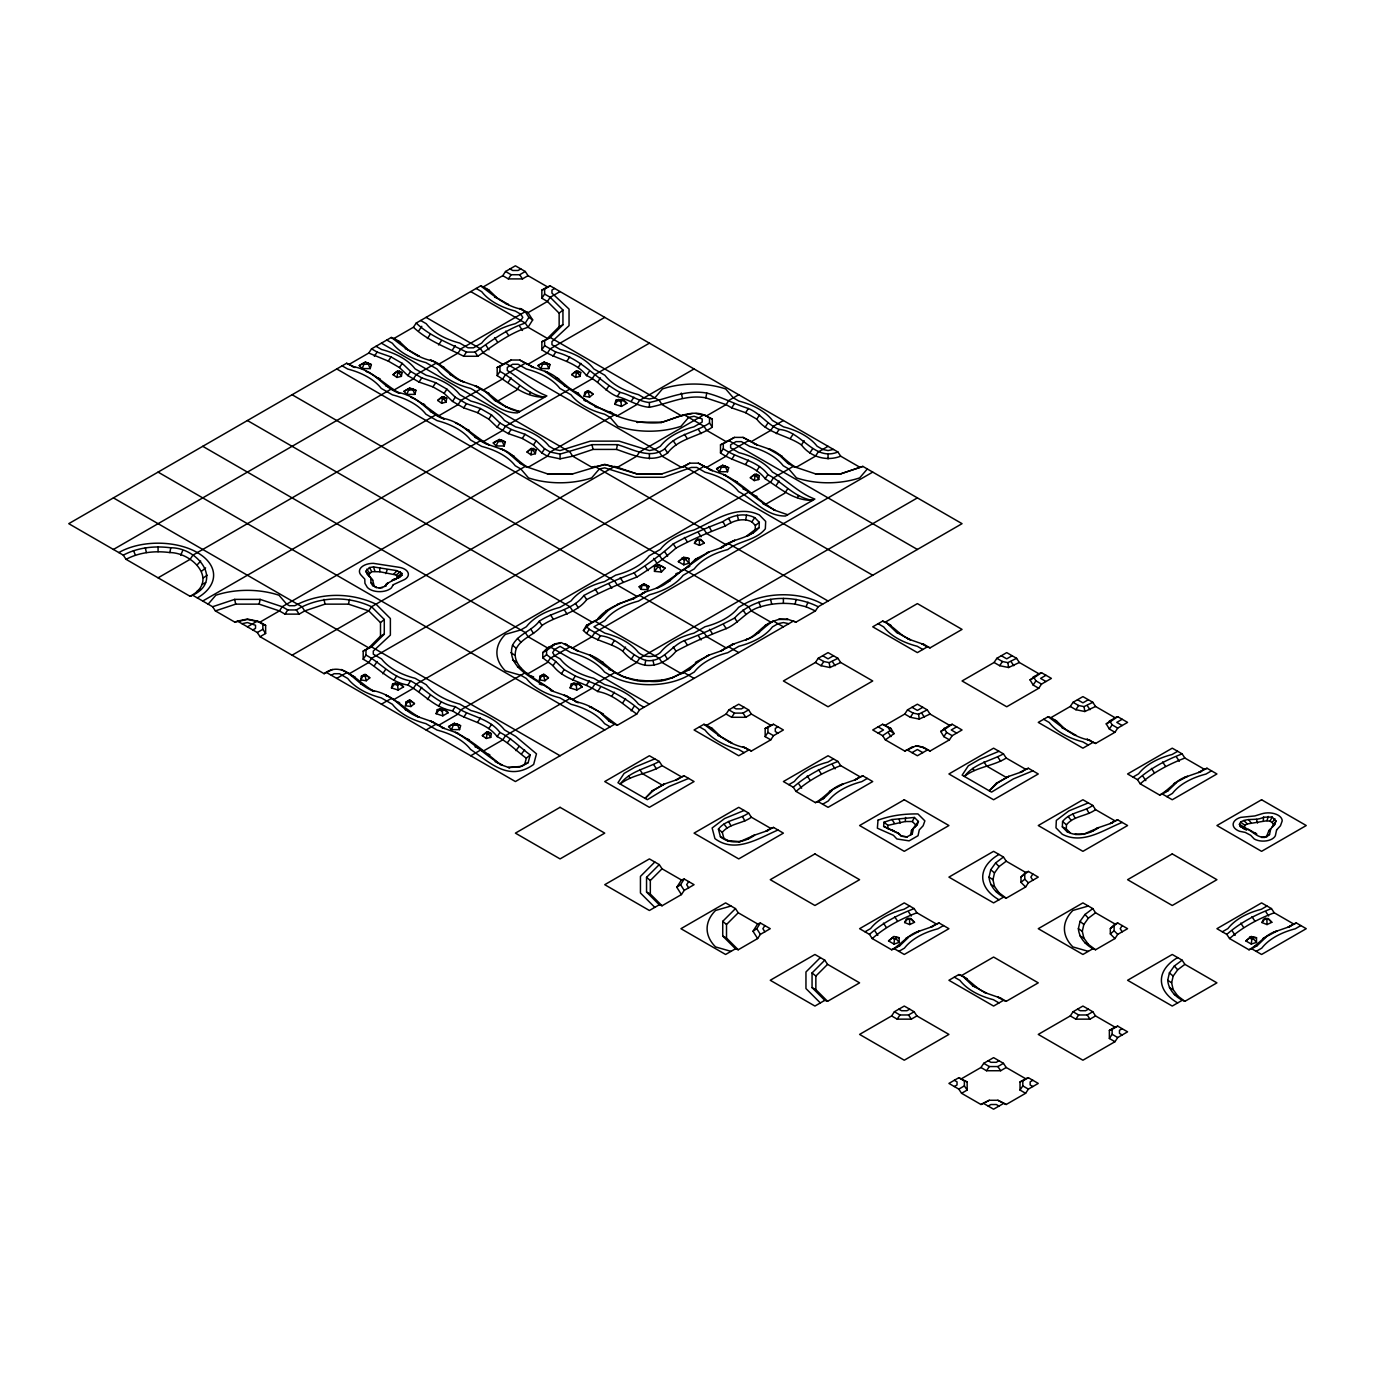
<?xml version="1.0" encoding="UTF-8"?>
<svg xmlns="http://www.w3.org/2000/svg" width="1375" height="1375" viewBox="0 0 1375 1375"><rect width="100%" height="100%" fill="white"/><g stroke="black" fill="none" stroke-linecap="round" stroke-linejoin="round"><path stroke-width="1.5" d="M366.97 574.08L369.652 576.898L368.655 574.716L371.697 571.673L379.844 571.759L396.275 575.025L397.598 577.861L401.895 575.3L401.895 573.392L397.048 570.677L373.519 566.93L369.514 567.548L365.698 571.364L372.711 580.164L374.172 586.042L376.492 587.52L372.608 585.527L370.975 582.725L370.769 578.17L372.711 580.164M748.928 535.373L746.487 536.164L755.184 529.581L755.373 525.456L751.85 521.864C743.033 517.378 733.013 520.764 725.347 525.989C708.486 532.452 691.883 539.43 676.019 548.075C663.816 558.852 650.684 568.391 636.9 577.053C619.712 583.602 602.903 590.975 586.695 599.638C575.592 614.281 556.308 615.57 542.025 625.436C534.961 634.923 521.933 637.656 516.33 648.416C508.784 669.745 541.148 680.298 553.197 691.402C538.725 680.247 505.209 668.955 512.531 645.253C518.306 633.978 531.798 631.039 539.258 621.259C553.541 611.394 572.825 610.105 583.928 595.461C600.136 586.798 616.945 579.425 634.133 572.877C647.917 564.214 661.048 554.658 673.252 543.898C689.253 535.236 705.925 528.103 722.906 521.623C732.136 515.23 744.305 512.411 754.737 517.636L759.309 522.311L759.069 527.691C749.083 539.292 731.964 538.295 720.5 547.972L734.989 540.22L732.566 541.011M1083.156 834.419L1098.745 827.595C1089.464 834.006 1077.398 837.358 1066.931 831.583L1062.342 826.891L1062.583 821.511C1070.128 811.886 1083.345 812.127 1092.798 805.458L1095.566 809.634L1114.953 820.823L1117.72 819.844L1127.586 825.533L1082.916 851.331L1038.263 825.533L1082.916 799.752L1092.798 805.458M1066.931 831.583L1069.802 832.494L1066.278 828.902L1066.467 824.794C1073.823 815.736 1086.645 816.32 1095.566 809.634M883.644 826.409L898.288 833.095L901.003 835.948L907.277 836.928L901.587 836.292L899.422 834.023L883.644 826.409L883.97 822.25L891.98 819.534L914.409 817.455L918.414 821.477L917.331 824.536L911.47 830.603L910.577 834.78L912.227 834.058L913.344 828.833M887.7 828.661L887.958 825.344L883.97 822.25M887.958 825.344L905.248 821.511L905.575 817.455M1240.267 826.53L1244.53 828.798L1244.805 825.275L1247.348 823.934L1263.195 821.339L1263.608 817.197L1272.133 817.059L1276 820.978L1274.711 824.553L1268.902 830.655L1266.444 836.705C1256.509 839.73 1251.147 827.716 1240.267 826.53L1239.408 824.312L1240.611 822.13C1247.52 817.489 1256.389 821.219 1263.608 817.197M683.77 564.816L684.32 559.986L685.816 559.505L688.995 563.166L683.77 564.816L678.339 561.688L683.736 557.288L688.995 558.508L688.995 563.166M893.956 944.058L894.523 939.211L896.019 938.73L899.181 942.408L893.956 944.058L888.542 940.93L893.939 936.513L899.181 937.733L899.181 942.408M1251.284 944.058L1251.852 939.211L1253.33 938.73L1256.509 942.408L1251.284 944.058L1245.87 940.93L1251.25 936.513L1256.509 937.733L1256.509 942.408M401.397 376.355L398.991 372.762L399.266 371.13L396.533 371.748L402.05 372.591L401.397 376.355L396.945 377.438L393.027 374.67L397.616 370.872M360.766 679.903L361.419 676.139L365.097 674.283L369.789 677.823L366.283 680.762L360.766 679.903L363.825 674.592M446.067 402.153L443.661 398.544L443.936 396.911L441.203 397.53L446.703 398.389L446.067 402.153L441.616 403.236L437.68 400.452L442.286 396.653M405.436 705.702L406.089 701.938L409.767 700.064L414.459 703.622L410.936 706.544L405.436 705.702L408.495 700.373M531.609 448.233L527.02 452.031L530.939 454.798L535.391 453.716L532.984 450.123L533.259 448.491L530.544 449.109M535.391 453.716L536.044 449.952L533.259 448.491M490.72 737.378L488.314 733.786L488.606 732.153L486.956 731.895L482.35 735.694L486.286 738.461L490.72 737.378L491.373 733.614L488.606 732.153M580.061 376.355L577.655 372.762L577.93 371.13L575.197 371.748L580.714 372.591L580.061 376.355L575.609 377.438L571.691 374.67L576.28 370.872M584.1 396.241L584.753 392.477L588.414 390.62L593.123 394.178L589.6 397.1L584.1 396.241L587.159 390.93M539.43 679.903L540.083 676.139L543.761 674.283L548.453 677.823L544.93 680.762L539.43 679.903L542.489 674.592M758.725 479.514L756.319 475.905L756.594 474.272L753.861 474.891L759.361 475.75L758.725 479.514L754.273 480.597L750.337 477.812L754.944 474.014M396.945 377.438L397.719 373.072L396.241 372.023L393.027 374.67M441.616 403.236L442.389 398.853L440.911 397.805L437.68 400.452M530.939 454.798L531.712 450.433L530.234 449.384L527.02 452.031M486.286 738.461L487.059 734.095L485.564 733.047L482.35 735.694M575.609 377.438L576.383 373.072L574.905 372.023L571.691 374.67M754.273 480.597L755.047 476.214L753.569 475.166L750.337 477.812M639.152 586.798L644.084 583.808L649.034 586.558L647.556 589.737L641.042 589.359L639.152 586.798L644.084 583.808M745.645 519.836L746.625 514.989M126.053 559.333C139.391 552.217 154.963 550.619 169.795 552.561L170.809 547.8C198.086 547.439 224.984 582.398 190.111 596.32L126.053 559.333L123.286 555.156L68.75 523.669L346.62 363.258L354.973 367.452L346.62 363.258M192.878 595.341L212.609 606.736L215.394 610.913L235.692 604.141L259.136 604.141L260.15 599.38L282.202 606.736L287.788 609.95L296.364 609.95C319 596.337 347.738 595.495 371.542 606.736L384.278 619.472L384.278 634.167L371.542 646.903L363.189 651.114L363.189 659.261C378.52 667.356 389.641 682.206 407.842 685.042C423.191 693.137 434.311 707.988 452.512 710.841C466.813 720.689 486.08 721.995 497.183 736.622C508.183 742.105 516.502 751.094 526.316 758.209L524.752 764.122L519.888 766.923L508.441 767.508L521.812 766.322L528.155 762.661L530.2 754.927C520.094 747.398 511.345 738.186 499.95 732.445C488.847 717.819 469.58 716.513 455.28 706.664C437.078 703.811 425.958 688.961 410.627 680.866C392.408 678.03 381.305 663.18 365.956 655.084L365.956 650.134M259.136 604.141L279.434 610.913L285.02 614.127L299.131 614.127L304.717 610.913L325.016 604.141L348.459 604.141L349.473 599.38M349.387 364.237L368.775 353.031L388.283 361.109L399.455 367.555L407.842 375.598L419.014 382.044L432.953 386.891L444.125 393.336L452.512 401.397L463.684 407.842L477.623 412.689L488.778 419.134L497.183 427.178L508.355 433.623L522.277 438.47L533.448 444.916L541.853 452.959L547.422 456.191L560.072 458.855L572.705 456.191L593.02 449.419L616.464 449.419L617.478 444.658C632.414 448.955 650.237 459.869 664.847 448.783C675.95 434.156 695.234 432.85 709.517 423.002L709.517 418.052C694.908 406.966 677.084 417.88 662.131 422.177L661.117 422.572C615.295 426.663 579.477 395.725 544.792 371.319C558.164 375.289 565.606 388.059 578.291 393.233C587.95 406.072 604.175 408.598 617.375 415.8L636.763 404.611L639.53 400.434L694.066 368.947M597.678 618.887C609.709 603.986 629.647 601.734 645.116 592.109L633.944 598.555L620.005 603.402L608.85 609.847L600.445 617.908L586.506 625.333L583.395 630.489C594.103 641.575 610.758 642.108 622.772 651.217C628.65 657.92 635.886 663.352 644.772 665.156L645.786 660.395C662.389 663.248 670.708 645.855 684.423 640.595C701.594 634.047 718.403 626.673 734.628 618.011C755.184 595.306 791.948 593.467 818.194 606.736L962.053 523.669L862.864 466.4L839.781 474.152L816.337 474.152L793.272 466.4L787.686 463.169L779.281 455.125L768.127 448.68C779.522 451.705 786.105 462.052 796.039 467.38L815.427 456.191L818.194 452.014L828.059 446.308M837.925 452.014L550.206 285.88L544.62 289.111L544.62 294.061L550.206 297.292L562.942 310.028L562.942 324.723L550.206 337.459L541.853 341.67L541.853 349.817C556.136 359.666 575.42 360.972 586.506 375.598C598.4 380.394 605.344 391.755 617.237 396.533C628.409 399.334 637.725 406.416 649.395 407.292C668.388 403.803 685.867 394.144 705.788 397.839L706.802 393.078C721.359 396.67 734.198 404.009 748.378 408.512C760.272 413.291 767.216 424.652 779.109 429.447C801.848 430.891 813.725 461.691 837.925 452.014L840.709 456.191L860.08 467.38L862.864 466.4M644.772 665.156C656.975 666.927 668.456 660.413 676.019 651.217C692.227 642.555 709.036 635.181 726.223 628.633C739.097 623.15 746.728 610.242 760.753 606.753C771.873 603.35 783.613 602.611 795.111 604.141L796.125 599.38M1264.158 837.461L1269.503 834.573L1270.741 828.85L1268.902 830.655M190.111 596.32C219.158 581.023 193.033 552.698 169.795 552.561M989.055 877.112L990.722 869.756L995.637 862.916L1003.458 857.02L1006.225 861.197L1025.612 872.403L1028.38 871.423L1038.263 877.112L1028.38 882.819L1025.612 886.995L1006.225 898.184C997.459 894.816 989.811 886.806 989.055 877.112L992.973 879.691L994.503 886.462L999.041 892.77L1006.225 898.184M992.973 879.691L994.503 872.919L999.041 866.611L1006.225 861.197M1078.378 928.692L1080.062 921.336L1084.978 914.478L1092.798 908.6L1095.566 912.777L1114.953 923.966L1117.72 922.986L1127.586 928.692L1117.72 934.381L1114.953 938.558L1095.566 949.764C1086.783 946.395 1079.134 938.386 1078.378 928.692L1082.297 931.27L1083.844 938.042L1088.364 944.35L1095.566 949.764M1082.297 931.27L1083.844 924.498L1088.364 918.191L1095.566 912.777M1167.719 980.272L1169.386 972.916L1174.302 966.058L1182.122 960.18L1184.889 964.356L1216.927 982.85L1184.889 1001.327C1176.106 997.975 1168.475 989.966 1167.719 980.272L1171.62 982.85L1173.167 989.605L1177.705 995.913L1184.889 1001.327M1171.62 982.85L1173.167 976.078L1177.705 969.77L1184.889 964.356M370.202 368.603L367.847 362.983L365.234 362.141L371.353 364.581L370.202 368.603L362.123 368.603L359.27 365.578L365.234 362.141M409.905 387.939L403.941 391.359L406.794 394.384L414.872 394.384L412.517 388.781L409.355 388.231M414.872 394.384L416.006 390.38L412.517 388.781M391.462 687.913L392.614 683.908L395.295 683.152L400.692 683.908L403.545 686.916L398.131 690.044L391.462 687.913L395.295 683.152M504.195 445.964L501.858 440.344L499.228 439.502L505.347 441.959L504.195 445.964L496.117 445.964L493.264 442.939L499.228 439.502M436.133 713.694L437.267 709.689L439.966 708.95L445.363 709.689L448.216 712.714L442.802 715.842L436.133 713.694L439.966 708.95M548.866 368.603L546.511 362.983L543.898 362.141L550.017 364.581L548.866 368.603L540.788 368.603L537.934 365.578L543.898 362.141M454.558 723.164L448.594 726.602L451.447 729.627L459.542 729.627L457.188 724.006L454.008 723.473L459.009 725.072M459.542 729.627L460.677 725.605L457.188 724.006M614.797 404.25L615.931 400.245L618.63 399.506L624.027 400.245L626.88 403.27L621.466 406.398L614.797 404.25L618.63 399.506M570.127 687.913L571.278 683.908L573.959 683.152L579.356 683.908L582.209 686.916L576.795 690.044L570.127 687.913L573.959 683.152M727.53 471.745L725.175 466.142L722.562 465.3L728.664 467.741L727.53 471.745L719.452 471.745L716.598 468.72L722.562 465.3M1263.195 821.339L1266.959 820.755L1268.3 816.475M911.47 830.603L918.414 821.477M1276 820.978L1272.081 827.217L1274.711 824.553M385.791 573.598L387.131 569.972M362.123 368.603L363.997 364.186L363.189 363.327L359.27 365.578M406.794 394.384L408.667 389.967L407.859 389.108L403.941 391.359M496.117 445.964L498.008 441.547L497.183 440.687L493.264 442.939M540.788 368.603L542.661 364.186L541.853 363.327L537.934 365.578M451.447 729.627L453.337 725.209L452.512 724.35L448.594 726.602M719.452 471.745L721.325 467.328L720.517 466.469L716.598 468.72M180.727 555.173L182.686 550.636M795.111 604.141L806.042 606.753L808.002 602.216M641.042 589.359L642.263 584.667M647.556 589.737L646.078 584.616M694.444 543.297L695.922 540.117L697.83 539.155L700.666 539.309L704.309 543.073L699.514 545.342L694.444 543.297L697.83 539.155M904.63 922.539L906.108 919.359L908.033 918.38L910.852 918.534L914.513 922.298L909.7 924.567L904.63 922.539L908.033 918.38M1261.958 922.539L1263.436 919.359L1265.344 918.38L1268.18 918.534L1271.823 922.298L1267.028 924.567L1261.958 922.539L1265.344 918.38M1266.959 820.755L1270.019 821.219L1272.133 817.059M905.248 821.511L912.312 821.511L914.409 817.455M386.478 583.911L384.983 586.42L387.991 582.862L386.478 583.911L401.895 575.3M583.395 630.489L589.273 624.353L600.445 617.908M413.428 327.25C427.866 340.897 446.308 347.256 463.684 356.262L477.795 356.262C493.934 345.211 509.111 333.42 528.052 327.25L532.675 319.945L528.052 312.658L519.698 308.447L525.267 311.678L528.894 317.367L525.267 323.073C506.327 329.244 491.167 341.034 475.028 352.086L466.452 352.086C449.075 343.08 430.633 336.72 416.195 323.073L413.428 327.25L394.041 338.439L391.273 337.459L371.542 348.855L368.775 353.031M681.433 894.575L676.792 887.27L681.433 879.983L684.2 879.003L694.066 884.692L684.2 890.398L681.433 894.575L662.045 905.764L659.278 904.784L646.542 892.048L646.542 877.336L659.278 864.6L662.045 868.794L681.433 879.983M676.792 887.27L680.573 884.692L684.2 879.003M688.669 881.581L686.675 884.692L688.669 887.82M757.625 938.558L753.002 931.27L757.625 923.966L760.392 922.986L770.258 928.692L760.392 934.381L757.625 938.558L738.237 949.764L735.47 948.784L722.734 936.048L722.734 921.336L735.47 908.6L738.237 912.777L757.625 923.966M753.002 931.27L756.783 928.692L760.392 922.986M764.861 925.564L762.884 928.692L764.861 931.803M1032.848 874.002L1030.872 877.112L1032.848 880.241M1122.189 925.564L1120.213 928.692L1122.189 931.803M374.344 356.262L377.128 352.086L391.05 356.933L402.222 363.378L410.627 371.422L421.781 377.867L435.72 382.714L446.892 389.159L455.28 397.203L466.452 403.666L480.391 408.512L491.545 414.958L499.95 423.002L511.122 429.447L525.044 434.294L536.216 440.739L544.62 448.783L550.206 452.014L560.072 454.094L592.006 444.658L617.478 444.658M388.283 361.109L391.05 356.933M419.014 330.481L421.781 326.305M399.455 367.555L402.222 363.378M427.419 338.525L430.186 334.348M407.842 375.598L410.627 371.422M438.573 344.97L441.341 340.794M419.014 382.044L421.781 377.867M452.512 349.817L455.28 345.641M416.195 323.073L480.614 285.88L483.381 286.859L502.769 275.67L505.536 271.494L515.402 265.805L525.267 271.494L528.052 275.67L547.422 286.859L550.206 285.88M432.953 386.891L435.72 382.714M285.02 614.127L287.788 609.95M502.769 275.67L508.355 278.902L511.122 274.725L519.698 274.725L525.267 271.494M463.684 356.262L466.452 352.086M444.125 393.336L446.892 389.159M452.512 401.397L455.28 397.203M463.684 407.842L466.452 403.666M470.731 291.586L525.267 323.073L528.052 327.25L547.422 338.439L559.144 326.717L559.144 313.191L547.422 301.469L541.853 298.238L544.62 294.061M499.95 371.422C515.298 379.517 526.419 394.367 544.62 397.203C525.302 397.495 512.153 385.189 497.183 375.598L499.95 371.422L499.95 366.472L511.122 360.027L519.698 360.027L533.62 367.452L519.698 360.027M477.623 412.689L480.391 408.512M508.355 382.044L511.122 377.867M488.778 419.134L491.545 414.958M541.853 349.817L544.62 345.641L544.62 340.691L550.206 337.459L659.278 400.434L662.045 404.611L681.433 415.8L692.261 413.514M519.509 385.911L516.742 390.088L497.355 401.294L494.587 400.314L486.2 392.253L475.028 385.808C491.58 391.772 501.308 409.045 519.698 411.606L505.759 406.759L494.587 400.314M497.183 427.178L499.95 423.002M553.008 356.262L555.775 352.086C581.419 358.256 597.609 380.342 620.005 392.356C630.369 394.625 638.773 401.534 649.395 402.514C668.577 398.234 686.52 389.366 706.802 393.078M529.289 394.453L530.681 392.356M508.355 433.623L511.122 429.447M363.189 659.261L365.956 655.084M566.947 361.109L569.714 356.933M522.277 438.47L525.044 434.294M374.344 665.706L377.128 661.53M578.119 367.555L580.886 363.378M533.448 444.916L536.216 440.739M382.748 673.75L385.516 669.573M586.506 375.598L589.273 371.422M541.853 452.959L544.62 448.783M393.92 680.195L396.688 676.019M597.678 382.044L600.445 377.867M407.842 685.042L410.627 680.866M606.083 390.088L608.85 385.911M419.014 691.505L421.781 687.311M617.237 396.533L620.005 392.356M427.419 699.548L430.186 695.372M631.177 401.397L633.944 397.203M438.573 705.994L441.341 701.817M452.512 710.841L455.28 706.664M463.684 717.286L466.452 713.109M477.623 722.133L480.391 717.956M488.778 728.578L491.545 724.402M497.183 736.622L499.95 732.445M818.194 606.736L815.427 610.913L796.039 622.102L793.272 621.122L639.53 709.878L636.763 714.055C624.405 705.444 613.439 694.203 597.678 691.505C583.378 681.639 564.111 680.35 553.008 665.706L555.775 661.53L546.58 654.689L546.58 650.53L555.775 643.689L561.206 642.589L578.291 651.114L564.352 643.689L567.119 644.669M705.788 397.839L726.086 404.611L731.672 407.842L734.439 403.666M586.506 633.48L589.273 629.303L587.383 627.481M561.413 673.75L564.18 669.573L555.775 661.53M731.672 407.842L745.611 412.689L748.378 408.512M723.284 448.783C737.567 458.648 756.852 459.938 767.938 474.581C783.286 482.659 794.406 497.527 812.608 500.363C793.289 500.655 780.158 488.331 765.17 478.758C754.084 464.114 734.8 462.825 720.5 452.959L723.284 448.783L723.284 443.833L734.439 437.387L743.016 437.387L756.955 444.812L743.016 437.387M597.678 639.925L600.445 635.748C619.18 637.639 628.942 655.342 645.786 660.395M572.584 680.195L575.352 676.019C598.005 684.922 621.139 693.653 639.53 709.878M840.709 456.191C826.719 461.708 810.391 457.016 801.436 444.916C787.153 435.067 767.869 433.761 756.783 419.134L759.55 414.958M731.672 459.405L734.439 455.228M611.617 644.772L614.384 640.595M586.506 685.042L589.273 680.866M765.17 427.178L767.938 423.002M745.611 464.252L748.378 460.075M622.772 651.217L625.556 647.041M597.678 691.505L600.445 687.311M776.342 433.623L779.109 429.447M631.177 659.261L633.944 655.084M756.783 470.714L759.55 466.52M611.617 696.352L614.384 692.175M790.281 438.47L793.048 434.294M765.17 478.758L767.938 474.581M622.772 702.797L625.556 698.62M801.436 444.916L804.203 440.739M776.342 485.203L779.109 481.027M631.177 710.841L633.944 706.664M809.841 452.959L812.608 448.783M787.514 489.07L784.73 493.247L765.359 504.436C751.18 495.137 738.461 483.003 723.456 474.478C742.672 483.416 756.989 499.623 775.139 510.4L762.575 503.456M797.294 497.595L798.669 495.516M748.602 750.062L738.736 755.752L694.066 729.97L703.931 724.281L706.698 725.261L726.086 714.055L728.853 709.878L738.736 704.189L748.602 709.878L751.369 714.055L770.756 725.261L773.523 724.281L783.389 729.97L773.523 735.677L770.756 739.853L751.369 751.042L743.016 746.831L751.369 751.042M726.086 714.055L731.672 717.286L734.439 713.109L743.016 713.109L748.602 709.878M770.756 739.853L765.17 736.622L767.938 732.445L767.938 727.495L773.523 724.281M815.427 662.492L818.194 658.316L828.059 652.609L837.925 658.316L840.709 662.492L872.73 680.969L828.059 706.767L783.389 680.969L815.427 662.492L821.013 665.706L829.95 667.511L840.709 662.492M821.013 665.706L823.78 661.53L829.211 662.63L837.925 658.316M885.362 725.261L904.75 714.055L907.517 709.878L917.4 704.189L927.266 709.878L930.033 714.055L949.42 725.261L952.188 724.281L962.053 729.97L952.188 735.677L949.42 739.853L930.033 751.042L921.68 746.831L916.248 745.748L904.75 751.042L885.362 739.853L882.595 735.677L872.73 729.97L882.595 724.281L890.948 728.475L894.077 733.631L885.362 739.853M904.75 714.055L910.336 717.286L913.103 713.109L918.534 714.209L927.266 709.878M949.42 739.853L943.834 736.622L946.602 732.445L944.711 729.317L952.188 724.281M994.091 662.492L996.858 658.316L1006.723 652.609L1016.589 658.316L1019.356 662.492L1038.744 673.681L1041.511 672.702L1051.394 678.391L1041.511 684.097L1038.744 688.273L1006.723 706.767L962.053 680.969L994.091 662.492L999.659 665.706L1008.597 667.511L1019.356 662.492M999.659 665.706L1002.444 661.53L1007.858 662.63L1016.589 658.316M1038.744 688.273L1033.158 685.042L1035.942 680.866L1034.034 677.737L1041.511 672.702M1092.798 742.483L1082.916 748.172L1038.263 722.391L1048.128 716.684L1050.895 717.664L1070.283 706.475L1073.05 702.298L1082.916 696.609L1092.798 702.298L1095.566 706.475L1114.953 717.664L1117.72 716.684L1127.586 722.391L1117.72 728.097L1114.953 732.273L1095.566 743.462L1087.212 739.252L1095.566 743.462M1070.283 706.475L1075.869 709.706L1078.636 705.53L1084.067 706.612L1092.798 702.298M891.619 1015.936L894.386 1011.742L904.269 1006.053L914.134 1011.742L916.902 1015.936L948.922 1034.413L904.269 1060.211L859.598 1034.413L891.619 1015.936L897.205 1019.15L911.316 1019.15L916.902 1015.936M897.205 1019.15L899.972 1014.973L908.548 1014.973L914.134 1011.742M1114.953 732.273L1109.367 729.042L1112.134 724.866L1110.244 721.738L1117.72 716.684M961.572 1078.688L980.959 1067.498L983.727 1063.322L993.592 1057.633L1003.458 1063.322L1006.225 1067.498L1025.612 1078.688L1028.38 1077.708L1038.263 1083.414L1028.38 1089.12L1025.612 1093.297L1006.225 1104.486L997.872 1100.275L989.312 1100.275L980.959 1104.486L961.572 1093.297L958.805 1089.12L948.922 1083.414L958.805 1077.708L967.158 1081.919L967.158 1090.066L961.572 1093.297M980.959 1067.498L986.528 1070.73L989.312 1066.553L997.872 1066.553L1003.458 1063.322M1025.612 1093.297L1020.027 1090.066L1022.811 1085.889L1022.811 1080.939L1028.38 1077.708M1070.283 1015.936L1073.05 1011.742L1082.916 1006.053L1092.798 1011.742L1095.566 1015.936L1114.953 1027.125L1117.72 1026.145L1127.586 1031.834L1117.72 1037.541L1114.953 1041.717L1082.916 1060.211L1038.263 1034.413L1070.283 1015.936L1075.869 1019.15L1089.98 1019.15L1095.566 1015.936M1075.869 1019.15L1078.636 1014.973L1087.212 1014.973L1092.798 1011.742M1114.953 1041.717L1109.367 1038.486L1112.134 1034.309L1112.134 1029.359L1117.72 1026.145M751.85 521.864L754.737 517.636M1273.112 824.364L1272.253 822.508L1274.917 818.675M654.483 571.364L657.645 567.222L657.645 565.194L659.141 564.73L654.483 566.689L654.483 571.364L661.409 572.017L665.122 568.167L659.141 564.73M521.538 753.878L524.614 749.891M507.461 742.569L510.572 738.581M515.866 750.613L518.959 746.625M208.158 604.158L215.823 595.237A63.164 36.472 0 0 1 278.988 595.237L286.67 604.158L289.369 605.722L294.783 605.722C319.877 592.333 350.333 592.092 376.011 604.158L390.38 618.527L390.38 635.112L373.295 651.045L373.295 654.173L381.58 658.952A66.103 38.173 0 0 0 415.078 678.288L426.25 684.733A66.103 38.173 0 0 0 459.748 704.086L470.92 710.531A66.103 38.173 0 0 1 504.419 729.867L515.591 736.312L536.473 753.827L533.655 764.448C508.75 782.255 490.05 762.575 470.559 749.409A66.103 38.173 0 0 0 437.061 730.073L425.889 723.628A66.103 38.173 0 0 1 392.391 704.292L381.236 697.847A66.103 38.173 0 0 1 347.738 678.494L339.453 673.716L334.039 673.716L331.341 675.28M867.316 468.978L859.65 477.898A63.164 36.472 0 0 1 796.486 477.898L788.803 468.978L783.217 465.747A66.103 38.173 0 0 0 749.719 446.411L741.434 441.633L736.038 441.633L730.623 444.744L730.623 447.872L738.908 452.65A66.103 38.173 0 0 1 772.406 472.003C787.205 480.167 798.583 493.023 814.842 499.073L785.452 516.038C765.737 516.209 754.377 499.812 738.547 491.545A66.103 38.173 0 0 0 705.048 472.209L696.764 467.414L691.367 467.414L663.764 477.28L635.027 477.28L604.742 467.844L599.328 468.978L591.645 477.898A63.164 36.472 0 0 1 528.481 477.898L520.816 468.978L515.23 465.747A66.103 38.173 0 0 0 481.731 446.411L470.559 439.966A66.103 38.173 0 0 0 437.061 420.63L425.889 414.184A66.103 38.173 0 0 0 392.391 394.831L381.236 388.386A66.103 38.173 0 0 0 347.738 369.05L342.152 365.836M197.295 564.747L200.698 561.034M652.128 790.848L645.116 798.411L653.503 790.367L664.675 783.922L652.128 790.848L653.503 790.367M996.325 783.269L989.312 790.831L997.7 782.788L1008.872 776.342L996.325 783.269L997.7 782.788M393.731 574.166L397.048 570.677M657.645 567.222L659.725 567.428L661.186 565.916L665.122 568.167M678.339 561.688L683.736 557.288M888.542 940.93L893.939 936.513M1245.87 940.93L1251.25 936.513M384.278 634.167L380.497 636.161L368.775 647.883L363.189 651.114M553.008 665.706L542.798 657.852L542.798 652.523L547.422 647.883L555.775 643.689M654.809 862.022L640.441 876.408L640.441 892.994L654.809 907.362M662.045 905.764L650.323 894.042L650.323 880.516L662.045 868.794M738.237 949.764L726.516 938.042L726.516 924.498L738.237 912.777M820.342 957.602L805.956 971.97L805.956 988.556L820.342 1002.925M812.058 972.916L824.794 960.18L827.578 964.356L859.598 982.85L827.578 1001.327L824.794 1000.347L812.058 987.611L812.058 972.916L815.856 976.078L815.856 989.605L827.578 1001.327M815.856 976.078L827.578 964.356M1025.612 886.995L1020.989 882.372L1020.989 877.027L1025.612 872.403M1020.989 877.027L1028.38 871.423M1114.953 938.558L1110.33 933.934L1110.33 928.589L1114.953 923.966M1110.33 928.589L1117.72 922.986M914.65 827.166L917.331 824.536M616.464 449.419C632.586 454.712 651.853 464.372 667.631 452.959C678.717 438.333 698.002 437.027 712.284 427.178L712.284 419.031L703.931 414.82L639.53 452.014L636.763 456.191L617.375 467.38L604.742 464.716L592.092 467.38L572.705 456.191L569.938 452.014L381.408 343.166M689.786 566.328C677.084 571.519 669.642 584.272 656.27 588.242C674.644 576.812 691.109 563.355 709.345 551.839L695.406 559.264L687.002 567.308M626.759 677.841C611.789 674.145 603.934 659.467 589.462 654.981C607.389 667.545 625.591 683.014 649.395 681.33C673.819 683.959 690.13 665.294 709.345 654.981L695.406 662.406M672.048 677.841L689.786 669.47L698.173 661.427M773.523 621.122C763.589 626.45 757.023 636.797 745.611 639.822C756.748 636.127 762.455 624.577 773.523 621.122L783.389 626.828M659.278 761.458C646.061 768.677 629.836 771.186 620.194 784.025C632.483 774.383 649.017 773.798 662.045 765.634L681.433 776.823L684.2 775.844L694.066 781.55L649.395 807.331L604.742 781.55L649.395 755.752L659.278 761.458L662.045 765.634M793.272 787.239C806.455 775.723 821.58 767.748 837.925 761.458L840.709 765.634L860.08 776.823L862.864 775.844L872.73 781.55L828.059 807.331L818.194 801.642L815.427 802.622L796.039 791.416L793.272 787.239L783.389 781.55L828.059 755.752L837.925 761.458M796.039 791.416C809.222 779.9 824.347 771.925 840.709 765.634M882.595 735.677L890.072 730.623L888.181 727.495L882.595 724.281M815.427 802.622C825.361 797.294 831.927 786.947 843.339 783.922L829.4 791.347M818.194 801.642L823.78 798.411L832.167 790.367M943.834 736.622L940.723 731.466L949.42 725.261M1033.158 685.042L1030.047 679.886L1038.744 673.681M1003.458 753.878C990.258 761.097 974.033 763.606 964.373 776.445C976.68 766.786 993.214 766.219 1006.225 758.055L1025.612 769.244L1028.38 768.264L1038.263 773.97L993.592 799.752L948.922 773.97L993.592 748.172L1003.458 753.878L1006.225 758.055M869.464 934.381C882.664 922.866 897.789 914.891 914.134 908.6L916.902 912.777L936.289 923.966L939.056 922.986L948.922 928.692L904.269 954.473L894.386 948.784L891.619 949.764L872.231 938.558L869.464 934.381L859.598 928.692L904.269 902.894L914.134 908.6M872.231 938.558C885.431 927.042 900.556 919.067 916.902 912.777M1109.367 729.042L1106.239 723.886L1114.953 717.664M891.619 949.764C901.553 944.436 908.136 934.089 919.531 931.064L905.609 938.489M894.386 948.784L899.972 945.553L908.377 937.509M1137.452 779.659C1150.652 768.144 1165.777 760.152 1182.122 753.878L1184.889 758.055L1204.277 769.244L1207.044 768.264L1216.927 773.97L1172.256 799.752L1162.391 794.045L1159.606 795.042L1140.236 783.836L1137.452 779.659L1127.586 773.97L1172.256 748.172L1182.122 753.878M1140.236 783.836C1153.419 772.32 1168.544 764.328 1184.889 758.055M1159.606 795.042C1169.541 789.714 1176.123 779.367 1187.536 776.342L1173.597 783.767M1162.391 794.045L1167.959 790.831L1176.364 782.788M1226.792 934.381C1239.975 922.866 1255.1 914.891 1271.463 908.6L1274.23 912.777L1293.617 923.966L1296.384 922.986L1306.25 928.692L1261.58 954.473L1251.714 948.784L1248.947 949.764L1229.559 938.558L1226.792 934.381L1216.927 928.692L1261.58 902.894L1271.463 908.6M1229.559 938.558C1242.742 927.042 1257.867 919.067 1274.23 912.777M1248.947 949.764C1258.881 944.436 1265.447 934.089 1276.859 931.064L1262.92 938.489M1251.714 948.784L1257.3 945.553L1265.688 937.509M738.959 841.998L754.548 835.175C744.803 842.497 730.452 844.955 720.431 836.825L718.403 829.108C725.948 819.466 739.148 819.723 748.602 813.038L751.369 817.214L770.756 828.403L773.523 827.423L783.389 833.13L738.736 858.911L694.066 833.13L738.736 807.331L748.602 813.038M728.716 841.087L723.852 838.286L722.288 832.373C729.627 823.316 742.448 823.9 751.369 817.214M526.316 758.209L530.2 754.927M201.833 571.055L205.614 567.892M559.144 313.191L562.942 310.028M380.497 636.161L380.497 622.634L384.278 619.472M542.798 657.852L546.58 654.689M1020.989 882.372L1024.77 879.192L1024.77 875.033M1110.33 933.934L1114.111 930.772L1114.111 926.595M586.867 392.562L589.909 391.669L593.123 394.178M363.55 676.225L366.575 675.331M408.203 702.006L411.245 701.113M542.214 676.225L545.239 675.331L548.453 677.823M485.564 733.047L486.956 731.895M396.275 575.025L400.245 571.742M755.373 525.456L759.309 522.311M397.598 576.348L401.895 573.392M394.556 578.72L391.72 580.611L396.309 579.15M203.38 577.827L207.281 575.248M520.816 268.916L518.1 270.48L512.703 270.48L510.005 268.916M508.355 278.902L522.466 278.902L528.052 275.67M541.853 298.238L541.853 290.091L547.422 286.859M554.658 288.458L551.959 290.022L551.959 293.15L569.044 309.083L569.044 325.669L551.959 341.602L551.959 344.73L560.244 349.508A66.103 38.173 0 0 1 593.742 368.844L604.914 375.289A66.103 38.173 0 0 0 638.413 394.625L643.998 397.856L649.395 398.991L654.809 397.856L662.475 388.936A63.164 36.472 0 0 1 725.656 388.936L733.322 397.856L738.908 401.088A66.103 38.173 0 0 1 772.406 420.423L783.578 426.869A66.103 38.173 0 0 1 817.077 446.205L822.663 449.436L828.059 450.57L833.473 449.436M113.42 549.467L391.273 389.039L394.041 390.019L413.428 378.83L416.195 374.653L435.944 363.258L438.711 364.237L458.098 353.031L460.866 348.855L525.267 311.678L528.052 312.658L547.422 301.469L550.206 297.292L560.072 291.586M497.183 375.598L497.183 367.452L511.122 360.027M604.742 317.367L550.206 348.855L547.422 353.031L528.052 364.237L525.267 363.258L505.536 374.653L502.769 378.83L483.381 390.019L480.614 389.039L460.866 400.434L458.098 404.611L438.711 415.8L435.944 414.82L192.878 555.156L190.111 559.333L158.073 577.827M202.744 601.03L480.614 440.619L483.381 441.598L502.769 430.392L505.536 426.216L569.938 389.039L572.705 390.019L592.092 378.83L594.859 374.653L649.395 343.166M618.286 400.692L620.916 401.534L622.961 400.366L626.88 403.27M247.414 626.828L257.28 621.122L260.047 622.102L265.633 625.333L265.633 633.48L260.047 636.694L257.28 632.517L237.548 621.122L234.764 622.102L215.394 610.913M528.052 467.38C518.117 462.052 511.534 451.705 500.122 448.68C511.259 452.375 516.983 463.925 528.052 467.38L547.422 456.191L550.206 452.014L614.608 414.82L617.375 415.8M252.811 629.939L255.527 628.375L255.527 625.264L247.414 622.566L242 623.7M257.28 632.517L262.866 629.303L262.866 624.353L257.28 621.122L247.414 619.042L237.548 621.122M738.736 394.728L728.853 400.434L726.086 404.611L706.698 415.8L695.87 413.514M292.084 655.188L368.775 610.913L371.542 606.736L614.608 466.4L637.673 474.152L661.117 474.152L684.2 466.4L689.786 463.169L698.345 463.169L712.284 470.594L698.345 463.169M260.047 636.694L324.105 673.681C342.959 659.158 358.927 684.148 374.533 691.402C361.161 687.431 353.719 674.661 341.034 669.47M426.078 317.367L480.614 348.855L483.381 353.031L502.769 364.237L505.536 363.258L659.278 452.014L662.045 456.191L681.433 467.38L689.786 463.169M720.5 452.959L720.5 444.812L734.439 437.387M324.105 673.681L332.458 669.47M336.737 678.391L346.62 672.702L349.387 673.681L368.775 662.492L371.542 658.316L703.931 466.4L706.698 467.38L726.086 456.191L728.853 452.014L748.602 440.619L751.369 441.598L770.756 430.392L773.523 426.216L783.389 420.527M394.969 684.355L397.581 685.197L399.627 684.011L403.545 686.916M381.408 704.189L391.273 698.483L394.041 699.462L413.428 688.273L416.195 684.097L748.602 492.181L751.369 493.161L770.756 481.972L773.523 477.795L793.272 466.4L796.039 467.38M439.622 710.153L442.252 710.995L444.297 709.809L448.216 712.714M426.078 729.97L435.944 724.264L438.711 725.244L458.098 714.055L460.866 709.878L525.267 672.702L528.052 673.681L547.422 662.492L550.206 658.316L569.938 646.903L572.705 647.883L592.092 636.694L594.859 632.517L872.73 472.106M573.616 684.355L576.245 685.197L578.291 684.011L582.209 686.916M470.731 755.752L480.614 750.062L483.381 751.042L502.769 739.853L505.536 735.677L569.938 698.483L572.705 699.462L592.092 688.273L594.859 684.097L614.608 672.702L617.375 673.681L636.763 662.492L639.53 658.316L917.4 497.887M731.672 644.669L720.5 651.114L734.439 643.689L731.672 644.669L748.378 638.842M636.763 714.055L617.375 725.244L614.608 724.264L515.402 781.55L326.872 672.702M882.595 621.122L872.73 626.828L917.4 652.609L927.266 646.903L930.033 647.883L962.053 629.406L917.4 603.608L885.362 622.102L882.595 621.122C893.355 625.35 899.611 635.594 910.508 639.822L896.586 632.397L888.181 624.353M654.809 758.88L635.284 766.958L624.112 773.403L617.959 782.736L647.35 799.7L669.144 786.5L688.669 778.422M744.133 707.3L741.434 708.864L736.038 708.864L733.322 707.3M833.473 655.737L828.059 658.848L822.663 655.737M731.672 717.286L745.783 717.286L751.369 714.055M681.433 776.823L675.847 780.055L684.2 775.844M765.17 736.622L765.17 728.475L770.756 725.261M777.992 726.859L775.294 728.406L775.294 731.534L777.992 733.098M744.133 810.459L724.625 818.52L712.13 827.991L714.931 838.613C735.195 853.858 758.57 838.389 777.992 830.002M788.803 784.661L794.389 781.447A66.103 38.173 0 0 1 827.888 762.111L833.473 758.88M878.127 733.098L883.541 729.97L878.127 726.859M922.797 707.3L917.4 710.428L911.986 707.3M1012.12 655.737L1006.723 658.848L1001.327 655.737M910.336 717.286L919.273 719.091L930.033 714.055M770.756 828.403L766.064 831.119L773.523 827.423M860.08 776.823L854.511 780.055L862.864 775.844M904.75 751.042L913.103 746.831L910.336 747.811M822.663 804.22L828.248 800.989A66.103 38.173 0 0 1 861.747 781.653L867.316 778.422M911.986 752.641L917.4 749.512L922.797 752.641M956.656 726.859L951.242 729.97L956.656 733.098M1045.98 675.28L1040.583 678.391L1045.98 681.519M659.278 904.784L649.395 910.491L604.742 884.692L649.395 858.911L659.278 864.6M927.266 750.062L917.4 755.752L907.517 750.062M998.989 751.3L979.481 759.378L968.309 765.823L962.139 775.156L991.53 792.12L1013.341 778.92L1032.848 770.842M1088.33 699.72L1082.916 702.848L1077.519 699.72M1075.869 709.706L1084.806 711.511L1095.566 706.475M906.606 837.066L912.227 834.058M1025.612 769.244L1020.027 772.475L1028.38 768.264M1122.189 719.263L1116.775 722.391L1122.189 725.519M735.47 948.784L725.605 954.473L680.934 928.692L725.605 902.894L735.47 908.6M864.995 931.803L870.581 928.589A66.103 38.173 0 0 1 904.08 909.253L909.666 906.022M1088.33 802.88L1068.805 810.941L1056.327 820.411L1055.983 827.819L1062.291 834.264C1082.984 844.938 1103.42 829.898 1122.189 822.422M1133 777.081L1138.569 773.867A66.103 38.173 0 0 1 1172.067 754.514L1177.653 751.3M936.289 923.966L930.703 927.197L939.056 922.986M1114.953 820.823L1110.244 823.539L1117.72 819.844M1204.277 769.244L1198.691 772.475L1207.044 768.264M898.855 951.362L904.441 948.131A66.103 38.173 0 0 1 937.939 928.795L943.525 925.564M1166.842 796.641L1172.428 793.409A66.103 38.173 0 0 1 1205.927 774.073L1211.513 770.842M824.794 1000.347L814.928 1006.053L770.258 980.272L814.928 954.473L824.794 960.18M1003.458 897.205L993.592 902.894L948.922 877.112L993.592 851.331L1003.458 857.02M958.805 974.566L948.922 980.272L993.592 1006.053L1003.458 1000.347L1006.225 1001.327L1038.263 982.85L993.592 957.052L961.572 975.545L958.805 974.566C969.547 978.794 975.803 989.038 986.717 993.266L972.778 985.841L964.373 977.797M909.666 1009.164L906.967 1010.728L901.553 1010.728L898.855 1009.164M1092.798 948.784L1082.916 954.473L1038.263 928.692L1082.916 902.894L1092.798 908.6M954.336 1086.542L957.034 1084.978L957.034 1081.85L954.336 1080.286M998.989 1060.744L996.291 1062.308L990.894 1062.308L988.195 1060.744M1088.33 1009.164L1085.631 1010.728L1080.217 1010.728L1077.519 1009.164M1222.323 931.803L1227.909 928.589A66.103 38.173 0 0 1 1261.408 909.253L1266.994 906.022M958.805 1089.12L964.373 1085.889L964.373 1080.939L958.805 1077.708M986.528 1070.73L1000.656 1070.73L1006.225 1067.498M1020.027 1090.066L1020.027 1081.919L1025.612 1078.688M1109.367 1038.486L1109.367 1030.339L1114.953 1027.125M1293.617 923.966L1288.031 927.197L1296.384 922.986M980.959 1104.486L989.312 1100.275M988.195 1106.084L990.894 1104.52L996.291 1104.52L998.989 1106.084M1032.848 1080.286L1030.15 1081.85L1030.15 1084.978L1032.848 1086.542M1122.189 1028.723L1119.473 1030.27L1119.473 1033.398L1122.189 1034.962M1256.183 951.362L1261.769 948.131A66.103 38.173 0 0 1 1295.267 928.795L1300.853 925.564M1003.458 1103.506L993.592 1109.195L983.727 1103.506M1182.122 1000.347L1172.256 1006.053L1127.586 980.272L1172.256 954.473L1182.122 960.18M397.633 578.411L400.28 576.916M1030.047 679.886L1034.034 677.737M940.723 731.466L944.711 729.317M1106.239 723.886L1110.244 721.738M559.144 326.717L562.942 324.723M201.833 584.598L205.614 582.605M382.594 587.675L379.277 588.053L386.117 585.991M542.798 652.523L546.58 650.53M755.184 529.581L759.069 527.691M697.383 540.1L701.198 540.048L704.309 543.073M907.586 919.325L911.384 919.273L914.513 922.298M1264.914 919.325L1268.712 919.273L1271.823 922.298M654.483 566.689L657.645 565.194M123.286 555.156C137.775 547.422 154.705 545.686 170.809 547.8M524.752 764.122L528.155 762.661M197.295 590.906L200.698 589.445M1267.922 835.227L1269.503 834.573M571.794 474.152L572.808 473.756L547.336 473.756L571.794 474.152L604.742 464.32L637.673 474.152M661.117 474.152L662.131 473.756L636.659 473.756M779.78 619.042L778.766 619.438L788.03 619.438L779.78 619.042L770.756 622.102L751.369 610.913L748.602 606.736L684.2 569.542L681.433 570.522L662.045 559.333L659.278 555.156L336.737 368.947M661.117 680.453L674.008 677.205M750.406 533.895L753.483 532.744M916.248 745.748L924.447 747.811L930.033 751.042M541.853 290.091L544.62 289.111M541.853 341.67L544.62 340.691M497.183 367.452L499.95 366.472M592.092 467.38L594.859 466.4L703.931 529.375L706.698 533.552L726.086 544.741L728.853 543.761L828.059 601.03M720.5 444.812L723.284 443.833M681.433 467.38L684.2 466.4L872.73 575.248M695.406 559.264L698.173 558.284M675.847 573.753L678.614 572.773M667.442 581.797L670.209 580.817M617.237 604.381L620.005 603.402M631.177 599.534L633.944 598.555M606.083 610.827L608.85 609.847M586.506 625.333L589.273 624.353M765.17 625.333L767.938 624.353M756.783 633.377L759.55 632.397M687.002 670.45L689.786 669.47M765.17 728.475L767.938 727.495M1033.158 676.895L1035.942 675.916M943.834 728.475L946.602 727.495M821.013 799.391L823.78 798.411M1109.367 720.895L1112.134 719.916M1165.192 791.811L1167.959 790.831M897.205 946.533L899.972 945.553M1254.533 946.533L1257.3 945.553M1109.367 1030.339L1112.134 1029.359M1020.027 1081.919L1022.811 1080.939M706.578 552.819L723.284 546.992M642.348 593.089L659.055 587.263M706.578 655.961L723.284 650.134M678.614 779.075L661.908 784.902L642.52 773.713L639.753 769.536M840.572 784.902L857.278 779.075M752.125 835.966L768.487 830.328M1022.811 771.495L1006.105 777.322L986.717 766.133L983.95 761.956M1184.752 777.322L1201.458 771.495M1096.305 828.386L1112.684 822.748M916.764 932.044L933.47 926.217M1274.092 932.044L1290.798 926.217M661.117 422.572L684.2 414.82L703.931 426.216L706.698 430.392L726.086 441.598L728.853 440.619L917.4 549.467M212.609 606.736L234.678 599.38L260.15 599.38M839.781 474.152L860.08 467.38M746.436 839.248L748.911 838.441M1090.633 831.669L1093.108 830.861M731.002 906.022L715.567 910.456A63.164 36.472 0 0 0 715.567 946.928L731.002 951.362M1088.33 906.022L1072.878 910.456A63.164 36.472 0 0 0 1072.878 946.928L1088.33 951.362M397.719 373.072L398.991 372.762M442.389 398.853L443.661 398.544M576.383 373.072L577.655 372.762M584.753 392.477L587.709 391.755M531.712 450.433L532.984 450.123M755.047 476.214L756.319 475.905M361.419 676.139L365.87 675.056L369.789 677.823M406.089 701.938L409.045 701.216M540.083 676.139L544.534 675.056L543.761 674.283M487.059 734.095L488.314 733.786M1266.444 836.705L1267.664 836.413M234.764 622.102L247.414 619.438L260.047 622.102L279.434 610.913L282.202 606.736L525.267 466.4L548.35 474.152M553.008 644.669L560.158 643.225M624.8 677.205L636.659 680.058L649.395 681.02L662.131 680.058M1084.342 834.075L1075.027 834.23L1076.023 834.522M363.997 364.186L367.52 364.186M542.661 364.186L546.167 364.186M408.667 389.967L412.173 389.967M615.931 400.245L624.027 400.245M662.131 422.177L636.659 422.177L637.673 422.572M498.008 441.547L501.514 441.547M721.325 467.328L724.831 467.328M840.795 473.756L815.323 473.756L816.337 474.152M392.614 683.908L400.692 683.908M571.278 683.908L579.356 683.908M437.267 709.689L445.363 709.689M453.337 725.209L456.844 725.209M1261.511 837.461L1264.811 837.358M642.812 585.389L645.631 585.561M726.791 840.486L740.163 841.672M682.052 557.855L688.995 558.508M1249.566 937.08L1256.509 937.733M895.709 937.406L899.181 937.733M532.366 449.384L536.044 449.952M485.873 732.772L491.373 733.614M375.512 587.348L379.5 588.07M788.803 623.7L783.389 622.566L777.992 623.7L772.406 626.931A66.103 38.173 0 0 1 738.908 646.267L727.736 652.712A66.103 38.173 0 0 0 694.238 672.048L688.669 675.28A55.516 32.055 0 0 1 610.139 675.28L604.553 672.048A66.103 38.173 0 0 0 571.055 652.712L560.072 646.37L554.658 649.481L552.681 652.609L554.658 655.737L560.244 658.952A66.103 38.173 0 0 0 593.742 678.288L604.914 684.733A66.103 38.173 0 0 1 638.413 704.086L643.998 707.3M411.022 388.781L416.006 390.38M495.137 761.647L502.15 765.084C485.513 755.889 472.261 741.606 455.469 732.342C471.144 740.214 484.773 751.678 498.248 762.816M787.016 619.042L796.039 622.102M348.459 604.141L368.775 610.913L380.497 622.634M372.608 585.527L374.172 586.042M480.614 285.88C493.573 295.384 505.742 306.522 522.466 309.427M754.188 443.833L770.894 449.659M530.853 366.472L547.559 372.298M391.273 337.459C404.233 346.964 416.419 358.084 433.125 361.006C445.019 365.784 451.98 377.163 463.856 381.941C450.502 377.987 443.059 365.217 430.358 360.027L433.125 361.006M461.089 380.961L477.795 386.787M709.517 469.614L726.223 475.458M773.747 509.902L787.686 514.748M352.189 366.472C371.456 369.359 383.659 384.312 399.627 393.233C386.272 389.28 378.83 376.509 366.128 371.319L368.895 372.298M396.859 392.253C416.127 395.158 428.33 410.094 444.297 419.031C430.925 415.061 423.483 402.291 410.798 397.1L413.566 398.097M441.53 418.052C460.797 420.939 473 435.892 488.967 444.812C475.595 440.842 468.153 428.089 455.469 422.898L458.236 423.878M486.2 443.833L502.906 449.659M907.741 638.842L924.447 644.669L930.033 647.883M1048.128 716.684C1061.088 726.189 1073.273 737.327 1089.98 740.231M575.523 650.134L592.23 655.961M703.931 724.281C716.891 733.769 729.077 744.906 745.783 747.811M550.43 690.422L567.119 696.248L578.291 702.694L564.352 695.269L567.119 696.248M575.523 701.714C592.23 704.619 604.416 715.756 617.375 725.244M371.766 690.422C391.033 693.309 403.219 708.245 419.203 717.183C405.831 713.212 398.389 700.442 385.688 695.269L388.472 696.248M416.419 716.203L433.125 722.03L444.297 728.475L430.358 721.05L433.125 722.03M441.53 727.495L458.236 733.322M983.95 992.286L1000.656 998.113L1006.225 1001.327M486.2 289.111L488.967 290.091L497.355 298.134L508.527 304.58L505.759 303.6M494.587 297.155L497.355 298.134M709.517 418.052L712.284 419.031M779.281 455.125L782.048 456.105M555.964 377.764L558.731 378.744M787.686 463.169L790.453 464.148M564.352 385.808L567.119 386.787M575.523 392.253L578.291 393.233M583.928 400.314L586.695 401.294M595.083 406.759L597.85 407.739M609.022 411.606L611.789 412.586M396.859 340.691L399.627 341.67L408.031 349.714L419.203 356.159L416.419 355.18M405.264 348.734L408.031 349.714M441.53 366.472L444.297 367.452M449.917 374.516L452.702 375.495M486.2 392.253L488.967 393.233M734.628 480.923L737.395 481.903M743.016 488.967L745.783 489.947M505.759 406.759L507.134 407.241M754.188 495.413L756.955 496.392M377.3 377.764L380.067 378.744M385.688 385.808L388.472 386.787M421.97 403.562L424.738 404.542M430.358 411.606L433.125 412.586M466.623 429.344L469.391 430.323M475.028 437.387L477.795 438.367M511.294 455.125L514.061 456.105M519.698 463.169L522.466 464.148M896.586 632.397L899.353 633.377M924.447 644.669L921.68 643.689L927.266 646.903M1053.714 719.916L1056.481 720.895L1064.886 728.939L1076.041 735.384L1073.273 734.405M1062.102 727.959L1064.886 728.939M888.181 727.495L890.948 728.475M921.68 746.831L924.447 747.811M600.617 661.427L603.402 662.406M609.022 669.47L611.789 670.45M709.517 727.495L712.284 728.475L720.689 736.519L731.861 742.964L729.077 741.984M717.922 735.539L720.689 736.519M530.853 675.916L533.62 676.895M539.258 683.959L542.025 684.939M592.23 707.541L589.462 706.561L603.402 713.986M600.617 713.006L609.022 721.05L611.789 722.03M262.866 624.353L265.633 625.333M352.189 675.916L354.973 676.895M360.594 683.959L363.361 684.939M396.859 701.714L399.627 702.694M405.264 709.758L408.031 710.737M466.623 738.787L469.391 739.767M475.028 746.831L477.795 747.811M972.778 985.841L975.545 986.82M1000.656 998.113L997.872 997.133L1003.458 1000.347M964.373 1080.939L967.158 1081.919M997.872 1100.275L1006.225 1104.486M499.692 764.277L509.627 767.834M486.733 753.603L489.844 754.772M636.659 680.058L637.673 680.453M643.947 584.53L649.034 586.558M517.447 666.806L520.85 668.267M995.637 891.327L999.041 892.77M1084.978 942.889L1088.364 944.35M1174.302 994.469L1177.705 995.913M720.431 836.825L723.852 838.286M806.042 606.753L815.427 610.913M546.511 362.983L550.017 364.581M725.175 466.142L728.664 467.741M367.847 362.983L371.353 364.581M501.858 440.344L505.347 441.959M1062.342 826.891L1066.278 828.902M1242.983 828.266L1246.695 830.173M990.722 884.469L994.503 886.462M1080.062 936.048L1083.844 938.042M1169.386 987.611L1173.167 989.605M512.531 659.966L516.33 661.959M646.542 892.048L650.323 894.042M722.734 936.048L726.516 938.042M812.058 987.611L815.856 989.605M577.93 371.13L580.714 372.591M756.594 474.272L759.361 475.75M399.266 371.13L402.05 372.591M443.936 396.911L446.703 398.389M370.975 582.725L372.866 583.808M505.536 271.494L511.122 274.725M745.611 412.689L756.783 419.134M483.381 286.859L488.967 290.091M476.145 288.458L481.731 291.689A66.103 38.173 0 0 0 515.23 311.025L520.816 314.256L522.792 317.367L520.816 320.495L515.23 323.709A66.103 38.173 0 0 0 481.731 343.062L473.447 347.841L468.033 347.841L459.748 343.062A66.103 38.173 0 0 1 426.25 323.709L420.664 320.495M544.62 345.641L555.775 352.086M996.858 658.316L1002.444 661.53M1035.942 680.866L1041.511 684.097M1073.05 702.298L1078.636 705.53M1112.134 724.866L1117.72 728.097M1270.019 821.219L1272.253 822.508M394.041 338.439L399.627 341.67M885.362 622.102L890.948 625.333M1050.895 717.664L1056.481 720.895M386.805 340.038L392.391 343.269A66.103 38.173 0 0 0 425.889 362.605L437.061 369.05A66.103 38.173 0 0 0 470.559 388.386C486.389 396.653 497.75 413.05 517.464 412.895L546.855 395.914C531.712 390.208 520.661 378.744 507.289 370.511L507.289 367.383L512.703 364.272L518.1 364.272L526.384 369.05A66.103 38.173 0 0 1 559.883 388.386L571.055 394.831A66.103 38.173 0 0 0 604.553 414.184L610.139 417.398L617.822 426.319A63.164 36.472 0 0 0 680.986 426.319L688.669 417.398L694.066 416.264L702.178 418.962L702.178 422.091L693.894 426.869A66.103 38.173 0 0 0 660.395 446.205L654.809 449.436L649.395 450.57L619.111 441.134L590.356 441.134L560.072 450.57L554.658 449.436L549.089 446.205A66.103 38.173 0 0 0 515.591 426.869L504.419 420.423A66.103 38.173 0 0 0 470.92 401.088L459.748 394.625A66.103 38.173 0 0 0 426.25 375.289L415.078 368.844A66.103 38.173 0 0 0 381.58 349.508L376.011 346.277M878.127 623.7L883.712 626.931A66.103 38.173 0 0 0 917.211 646.267L922.797 649.481M1043.659 719.263L1049.245 722.494A66.103 38.173 0 0 0 1082.744 741.83L1088.33 745.061M371.542 348.855L377.128 352.086M682.275 558.8L684.32 559.986M818.194 658.316L823.78 661.53M907.517 709.878L913.103 713.109M946.602 732.445L952.188 735.677M1249.806 938.025L1251.852 939.211M292.084 394.728L614.608 580.955L617.375 585.131L636.763 596.32L639.53 595.341L703.931 632.517L706.698 636.694L726.086 647.883L728.853 646.903L738.736 652.609M247.414 420.527L569.938 606.736L572.705 610.913L592.092 622.102L594.859 621.122L659.278 658.316L662.045 662.492L681.433 673.681L684.2 672.702L694.066 678.391M589.273 629.303L600.445 635.748M728.853 709.878L734.439 713.109M767.938 732.445L773.523 735.677M706.698 725.261L712.284 728.475M699.462 726.859L705.048 730.073A66.103 38.173 0 0 0 738.547 749.409L744.133 752.641M202.744 446.308L525.267 632.517L528.052 636.694L547.422 647.883L550.206 646.903L649.395 704.189M564.18 669.573L575.352 676.019M609.022 721.05L614.608 724.264M610.139 726.859L604.553 723.628A66.103 38.173 0 0 0 571.055 704.292L559.883 697.847A66.103 38.173 0 0 1 526.384 678.494L520.816 675.28L505.364 670.845A63.164 36.472 0 0 1 505.364 634.373L520.816 629.939L526.384 626.725A66.103 38.173 0 0 1 559.883 607.372L571.055 600.927A66.103 38.173 0 0 1 604.553 581.591L615.725 575.145A66.103 38.173 0 0 0 649.223 555.809L660.395 549.364A66.103 38.173 0 0 1 693.894 530.011C714.038 521.056 736.605 504.023 759.361 514.955L765.686 521.4L765.342 528.808C755.803 540.719 739.269 540.513 727.736 549.57A66.103 38.173 0 0 0 694.238 568.906L683.083 575.352A66.103 38.173 0 0 1 649.584 594.688L638.413 601.133A66.103 38.173 0 0 0 604.914 620.486L593.931 626.828L604.914 633.17A66.103 38.173 0 0 1 638.413 652.506C644.772 657.92 654.036 657.92 660.395 652.506A66.103 38.173 0 0 1 693.894 633.17L705.048 626.725A66.103 38.173 0 0 0 738.547 607.372L744.133 604.158A55.516 32.055 0 0 1 822.663 604.158M158.073 472.106L604.742 729.97M1073.05 1011.742L1078.636 1014.973M1112.134 1034.309L1117.72 1037.541M961.572 975.545L967.158 978.777M892.478 938.025L894.523 939.211M954.336 977.144L959.922 980.375A66.103 38.173 0 0 0 993.42 999.711L998.989 1002.925M113.42 497.887L301.95 606.736L304.717 610.913L368.775 647.883L371.542 646.903L560.072 755.752M894.386 1011.742L899.972 1014.973M983.727 1063.322L989.312 1066.553M1022.811 1085.889L1028.38 1089.12M1239.408 824.312L1243.842 827.028M1248.414 829.348L1256.767 834.075L1255.564 833.13M891.739 829.641L894.18 831.239M510.864 652.609L514.783 655.188M528.894 317.367L532.675 319.945M414.459 703.622L409.767 700.064M1240.611 822.13L1244.805 825.275M890.072 730.623L894.077 733.631M898.288 833.095L899.422 834.023M1169.386 972.916L1173.167 976.078M1080.062 921.336L1083.844 924.498M990.722 869.756L994.503 872.919M512.531 645.253L516.33 648.416M722.734 921.336L726.516 924.498M646.542 877.336L650.323 880.516M1062.583 821.511L1066.467 824.794M718.403 829.108L722.288 832.373M1243.791 820.462L1247.348 823.934M1114.111 930.772L1117.72 934.381M1024.77 879.192L1028.38 882.819M912.312 821.511L915.527 824.725M622.136 399.506L622.961 400.366M577.466 683.152L578.291 684.011M443.472 708.95L444.297 709.809M398.819 683.152L399.627 684.011M1174.302 966.058L1177.705 969.77M1084.978 914.478L1088.364 918.191M995.637 862.916L999.041 866.611M517.447 638.413L520.85 642.108M365.698 571.364L368.655 574.716M1068.186 816.458L1071.245 820.462M723.989 824.055L727.066 828.059M366.73 569.164L369.463 572.962M1248.638 819.517L1251.216 823.178M1176.536 757.092L1179.303 761.286M1265.877 911.831L1268.644 916.008M1162.614 761.956L1165.381 766.133M1251.938 916.678L1254.705 920.855M1151.442 768.402L1154.209 772.578M1240.766 923.123L1243.533 927.3M1143.037 776.445L1145.805 780.622M1087.212 705.53L1089.98 709.706M1232.378 931.167L1235.145 935.344M1011.003 661.53L1013.788 665.706M997.872 757.092L1000.656 761.286M972.778 768.402L974.17 770.481M921.68 713.109L924.447 717.286M709.517 423.002L712.284 427.178M1087.212 1014.973L1089.98 1019.15M698.345 429.447L701.13 433.623M888.181 732.445L890.948 736.622M684.423 434.294L687.191 438.47M832.356 661.53L835.123 665.706M673.252 440.739L676.019 444.916M664.847 448.783L667.631 452.959M698.345 532.589L701.13 536.766M743.016 609.95L745.783 614.127M519.698 274.725L522.466 278.902M684.423 537.436L687.191 541.612M832.356 764.689L835.123 768.866M734.628 618.011L737.395 622.188M673.252 543.898L676.019 548.075M723.456 624.456L726.223 628.633M818.417 769.536L821.184 773.713M908.548 911.831L911.316 916.008M519.698 326.305L522.466 330.481M664.847 551.942L667.631 556.119M807.245 775.981L810.012 780.158M709.517 629.303L712.284 633.48M997.872 1066.553L1000.656 1070.73M894.609 916.678L897.377 920.855M505.759 331.152L508.527 335.328M653.692 558.388L656.459 562.564M798.858 784.025L801.625 788.202M698.345 635.748L701.13 639.925M883.455 923.123L886.222 927.3M494.587 337.597L497.355 341.773M743.016 713.109L745.783 717.286M645.288 566.431L648.055 570.608M684.423 640.595L687.191 644.772M875.05 931.167L877.817 935.344M486.2 345.641L488.967 349.817M634.133 572.877L636.9 577.053M964.373 1085.889L967.158 1090.066M673.252 647.041L676.019 651.217M475.028 352.086L477.795 356.262M620.194 577.723L622.961 581.9M908.548 1014.973L911.316 1019.15M664.847 655.084L667.631 659.261M609.022 584.169L611.789 588.345M595.083 589.016L597.85 593.192M583.928 595.461L586.695 599.638M575.523 603.505L578.291 607.681M564.352 609.95L567.119 614.127M653.692 764.689L656.459 768.866M550.43 614.797L553.197 618.991M539.258 621.259L542.025 625.436M628.581 775.981L629.973 778.061M530.853 629.303L533.62 633.48M296.364 609.95L299.131 614.127M262.866 629.303L265.633 633.48M891.98 819.534L894.369 823.161M756.783 928.692L760.392 934.381M680.573 884.692L684.2 890.398M728.561 518.358L731.019 522.706M1086.662 808.998L1089.103 813.364M1072.723 813.845L1075.164 818.211M722.906 521.623L725.347 525.989M708.967 526.47L711.408 530.836M742.466 816.578L744.906 820.944M728.544 821.425L730.967 825.791M369.514 567.548L371.697 571.673M758.794 602.216L760.753 606.753M133.478 550.636L135.438 555.173M659.725 567.428L661.409 572.017M373.519 566.93L374.911 571.175M1256.509 819.397L1257.523 823.092M899.198 819.448L900.161 823.092M588.517 392.82L589.6 397.1M543.864 676.483L544.93 680.762M409.853 702.264L410.936 706.544M365.2 676.483L366.283 680.762M737.309 515.127L738.495 519.956M770.653 599.38L771.667 604.141M681.33 393.078L682.344 397.839M653.022 660.395L654.019 665.156M592.006 444.658L593.02 449.419M324.002 599.38L325.016 604.141M234.678 599.38L235.692 604.141M145.338 547.8L146.352 552.561M1084.067 706.612L1084.806 711.511M1007.858 662.63L1008.597 667.511M918.534 714.209L919.273 719.091M829.211 662.63L829.95 667.511M620.916 401.534L621.466 406.398M576.245 685.197L576.795 690.044M442.252 710.995L442.802 715.842M397.581 685.197L398.131 690.044M379.706 567.669L379.844 571.759M1266.908 920.133L1267.028 924.567M909.58 920.133L909.7 924.567M699.377 540.891L699.514 545.342M1253.33 936.719L1253.33 938.73M896.019 936.719L896.019 938.73M828.059 454.094L828.059 458.855M783.389 598.417L783.389 603.247M685.816 557.477L685.816 559.505M649.395 402.514L649.395 407.292M649.395 454.094L649.395 458.855M560.072 454.094L560.072 458.855M158.073 546.838L158.073 551.684M118.817 552.578A55.516 32.055 0 0 1 197.347 552.578A55.516 32.055 0 0 1 197.347 597.919M1177.653 1002.925A55.516 32.055 0 0 1 1177.653 957.602M998.989 899.783A55.516 32.055 0 0 1 998.989 854.442M878.006 820.188L877.37 828.197L893.423 835.312L896.895 838.973L909.098 840.864L918.036 835.708L919.273 829.916L923.141 825.756L924.877 820.875L917.933 813.931C904.286 813.759 890.828 815.427 878.006 820.188M1276.602 829.916L1275.364 835.708A12.633 7.288 0 0 1 1254.223 838.973L1250.734 835.312L1245.252 832.408L1239.545 831.273A13.905 8.027 0 0 1 1240.645 817.386L1254.928 815.925L1261.356 813.931A13.905 8.027 0 0 1 1282.205 820.875L1280.469 825.756L1276.602 829.916M393.302 584.684L391.325 587.967A13.905 8.027 0 0 1 367.28 587.331L364.942 583.344L364.77 579.098L361.298 575.386A13.905 8.027 0 0 1 373.347 563.337L399.008 567.291A12.633 7.288 0 0 1 404.663 579.494L393.302 584.684M560.072 807.331L515.402 833.13L560.072 858.911L604.742 833.13L560.072 807.331M904.269 799.752L859.598 825.533L904.269 851.331L948.922 825.533L904.269 799.752M814.928 853.909L770.258 879.691L814.928 905.489L859.598 879.691L814.928 853.909M1261.58 799.752L1216.927 825.533L1261.58 851.331L1306.25 825.533L1261.58 799.752M1172.256 853.909L1127.586 879.691L1172.256 905.489L1216.927 879.691L1172.256 853.909"/></g></svg>
